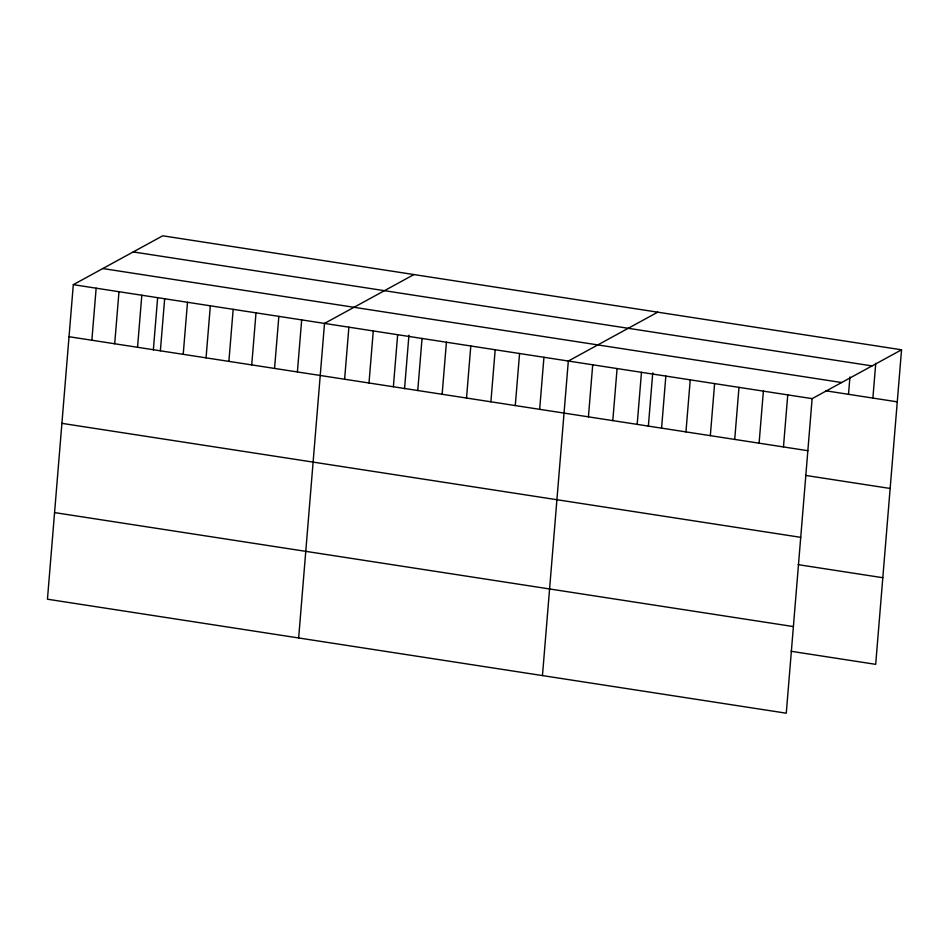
<?xml version="1.0" encoding="UTF-8"?>
<svg xmlns="http://www.w3.org/2000/svg" width="949" height="949" viewBox="0 0 949 949"><rect width="100%" height="100%" fill="white"/><g stroke="black" fill="none" stroke-linecap="round" stroke-linejoin="round"><path stroke-width="1.42" d="M901.55 349.79L162.73 235.803L73.31 284.664L47.45 599.21L786.27 713.197L812.13 398.651L901.55 349.79L875.69 664.336L791.075 651.275M91.863 340.24L96.146 288.188M114.699 343.763L118.981 291.711M137.546 347.287L141.816 295.234M153.347 349.932L157.617 297.962M160.381 350.81L164.652 298.757M183.216 354.333L187.487 302.28M206.052 357.856L210.334 305.803M228.887 361.379L233.169 309.327M251.722 364.902L256.005 312.85M274.558 368.426L278.84 316.373M297.393 371.949L301.675 319.896M298.65 637.965L324.511 323.419L413.93 274.558M344.617 379.244L348.888 327.18M368.995 383.005L373.277 330.94M393.372 386.765L397.655 334.7M404.547 388.687L408.936 335.27M417.762 390.525L422.032 338.473M442.139 394.286L446.421 342.233M466.517 398.046L470.799 345.994M490.894 401.807L495.176 349.754M515.283 405.567L519.566 353.514M539.661 409.327L543.943 357.275M542.46 675.581L568.321 361.035L657.74 312.174M588.427 416.848L592.71 364.796M612.805 420.621L617.087 368.556M637.182 424.381L641.465 372.316M648.357 426.303L652.746 372.886M661.572 428.141L665.842 376.089M685.949 431.902L690.231 379.849M710.327 435.662L714.609 383.61M734.716 439.423L738.986 387.37M759.093 443.183L763.376 391.13M783.471 446.943L787.753 394.891M848.513 394.321L849.936 376.967M872.89 398.082L875.737 363.372M133.216 251.924L872.048 365.911M102.812 268.543L841.644 382.53M825.559 390.774L897.268 401.842M73.31 284.664L812.13 398.651M69.028 336.717L807.86 450.704M805.535 475.413L890.15 488.462M61.91 423.349L800.731 537.336M798.192 564.655L882.807 577.716M54.568 512.59L793.4 626.577"/></g></svg>
